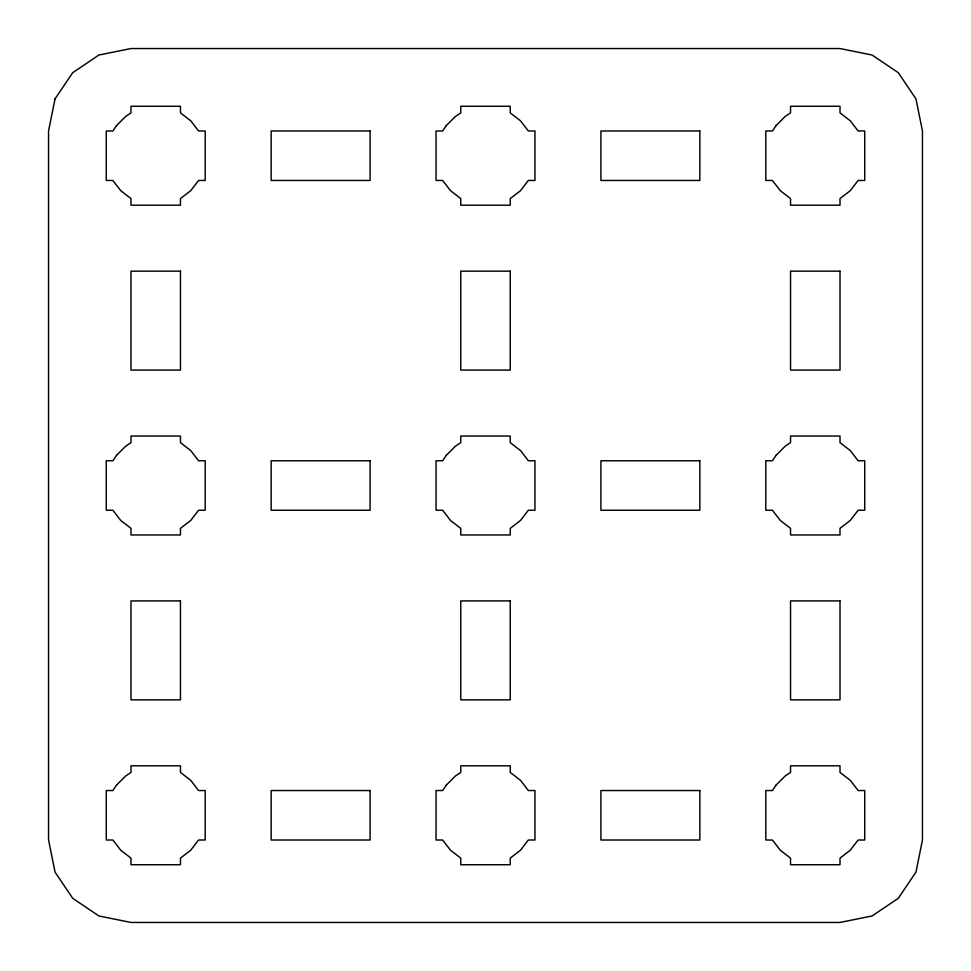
<?xml version="1.0" encoding="UTF-8"?>
<svg xmlns="http://www.w3.org/2000/svg" width="971" height="971" viewBox="0 0 971 971"><rect width="100%" height="100%" fill="white"/><g stroke="black" fill="none" stroke-linecap="round" stroke-linejoin="round"><path stroke-width="1.46" d="M55.031 98.908L48.55 130.988L48.55 840.012L55.031 872.092L72.704 898.296L98.908 915.969L130.988 922.45L840.012 922.45L872.092 915.969L898.296 898.296L915.969 872.092L922.45 840.012L922.45 130.988L915.969 98.908L898.296 72.704L872.092 55.031L840.012 48.55L130.988 48.55L98.908 55.031L72.704 72.704L55.031 98.908M116.484 125.611L112.879 130.988L106.264 130.988L106.264 180.46L112.879 180.46L120.756 190.704L130.988 198.57L130.988 205.197L180.46 205.197L180.46 198.57L190.704 190.704L198.57 180.46L205.197 180.46L205.197 130.988L198.57 130.988L190.704 120.756L180.46 112.879L180.46 106.264L130.988 106.264L130.988 112.879L125.611 116.484L116.484 125.611M116.484 455.375L112.879 460.764L106.264 460.764L106.264 510.236L112.879 510.236L120.756 520.48L130.988 528.345L130.988 534.96L180.46 534.96L180.46 528.345L190.704 520.48L198.57 510.236L205.197 510.236L205.197 460.764L198.57 460.764L190.704 450.52L180.46 442.655L180.46 436.04L130.988 436.04L130.988 442.655L125.611 446.259L116.484 455.375M446.259 125.611L442.655 130.988L436.04 130.988L436.04 180.46L442.655 180.46L450.52 190.704L460.764 198.57L460.764 205.197L510.236 205.197L510.236 198.57L520.48 190.704L528.345 180.46L534.96 180.46L534.96 130.988L528.345 130.988L520.48 120.756L510.236 112.879L510.236 106.264L460.764 106.264L460.764 112.879L455.375 116.484L446.259 125.611M116.484 785.151L112.879 790.54L106.264 790.54L106.264 840.012L112.879 840.012L120.756 850.244L130.988 858.121L130.988 864.736L180.46 864.736L180.46 858.121L190.704 850.244L198.57 840.012L205.197 840.012L205.197 790.54L198.57 790.54L190.704 780.296L180.46 772.431L180.46 765.803L130.988 765.803L130.988 772.431L125.611 776.035L116.484 785.151M446.259 455.375L442.655 460.764L436.04 460.764L436.04 510.236L442.655 510.236L450.52 520.48L460.764 528.345L460.764 534.96L510.236 534.96L510.236 528.345L520.48 520.48L528.345 510.236L534.96 510.236L534.96 460.764L528.345 460.764L520.48 450.52L510.236 442.655L510.236 436.04L460.764 436.04L460.764 442.655L455.375 446.259L446.259 455.375M776.035 125.611L772.431 130.988L765.803 130.988L765.803 180.46L772.431 180.46L780.296 190.704L790.54 198.57L790.54 205.197L840.012 205.197L840.012 198.57L850.244 190.704L858.121 180.46L864.736 180.46L864.736 130.988L858.121 130.988L850.244 120.756L840.012 112.879L840.012 106.264L790.54 106.264L790.54 112.879L785.151 116.484L776.035 125.611M446.259 785.151L442.655 790.54L436.04 790.54L436.04 840.012L442.655 840.012L450.52 850.244L460.764 858.121L460.764 864.736L510.236 864.736L510.236 858.121L520.48 850.244L528.345 840.012L534.96 840.012L534.96 790.54L528.345 790.54L520.48 780.296L510.236 772.431L510.236 765.803L460.764 765.803L460.764 772.431L455.375 776.035L446.259 785.151M776.035 455.375L772.431 460.764L765.803 460.764L765.803 510.236L772.431 510.236L780.296 520.48L790.54 528.345L790.54 534.96L840.012 534.96L840.012 528.345L850.244 520.48L858.121 510.236L864.736 510.236L864.736 460.764L858.121 460.764L850.244 450.52L840.012 442.655L840.012 436.04L790.54 436.04L790.54 442.655L785.151 446.259L776.035 455.375M776.035 785.151L772.431 790.54L765.803 790.54L765.803 840.012L772.431 840.012L780.296 850.244L790.54 858.121L790.54 864.736L840.012 864.736L840.012 858.121L850.244 850.244L858.121 840.012L864.736 840.012L864.736 790.54L858.121 790.54L850.244 780.296L840.012 772.431L840.012 765.803L790.54 765.803L790.54 772.431L785.151 776.035L776.035 785.151M370.085 130.988L271.152 130.988L271.152 180.46L370.085 180.46L370.085 130.988M699.848 130.988L600.915 130.988L600.915 180.46L699.848 180.46L699.848 130.988M180.46 271.152L130.988 271.152L130.988 370.085L180.46 370.085L180.46 271.152M510.236 271.152L460.764 271.152L460.764 370.085L510.236 370.085L510.236 271.152M840.012 271.152L790.54 271.152L790.54 370.085L840.012 370.085L840.012 271.152M370.085 460.764L271.152 460.764L271.152 510.236L370.085 510.236L370.085 460.764M699.848 460.764L600.915 460.764L600.915 510.236L699.848 510.236L699.848 460.764M180.46 600.915L130.988 600.915L130.988 699.848L180.46 699.848L180.46 600.915M510.236 600.915L460.764 600.915L460.764 699.848L510.236 699.848L510.236 600.915M840.012 600.915L790.54 600.915L790.54 699.848L840.012 699.848L840.012 600.915M370.085 790.54L271.152 790.54L271.152 840.012L370.085 840.012L370.085 790.54M699.848 790.54L600.915 790.54L600.915 840.012L699.848 840.012L699.848 790.54"/></g></svg>
